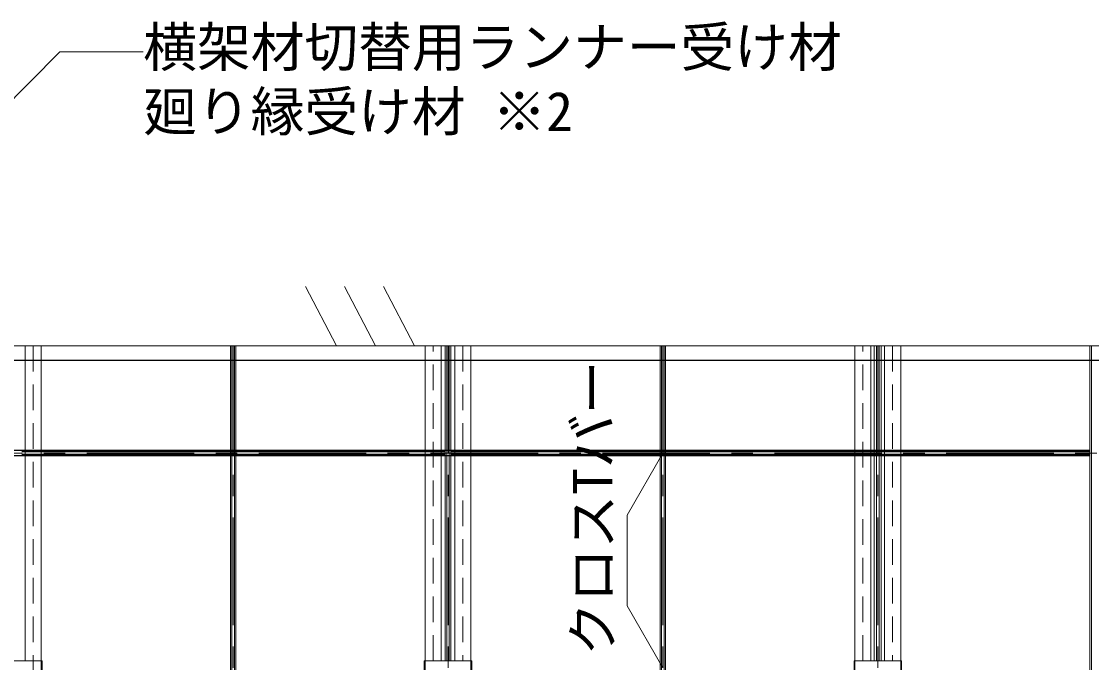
# Model space of a CAD drawing. Units: millimetres, scale not verified. Extents: x -11700 to 11700, y -342150 to 7650.
# Drawn here: x -6894 to -3906, y -3878 to -2087 of the extents above; entities that cross this region are included whole.
import ezdxf
from ezdxf.enums import TextEntityAlignment as Align

# ---------------------------------------------------------------- set-up
doc = ezdxf.new("R2010")
doc.units = ezdxf.units.MM
doc.header["$LTSCALE"] = 60
doc.linetypes.add('CHAIN1', pattern=[8, 5, -1, 1, -1])
doc.linetypes.add('DASHED1', pattern=[1.8, 1.2, -0.6])
for name, color, linetype, lineweight in [('9-0_中心線', 4, 'CHAIN1', 9), ('9-2_メイン・クロス', 3, 'Continuous', 18), ('9-3_メインクロス', 2, 'Continuous', 25), ('9-6_文字', 7, 'Continuous', 18), ('9-9_躯体他', 4, 'Continuous', 9), ('9-B_補強金具・金具・', 3, 'Continuous', 18)]:
    doc.layers.add(name, color=color, linetype=linetype, lineweight=lineweight)
doc.styles.add('ＭＳ ゴシック', font='')
doc.styles.get('ＭＳ ゴシック').set_extended_font_data('MS Gothic')

msp = doc.modelspace()

# ---------------------------------------------------------------- linework, layer by layer
at = {"layer": '9-0_中心線', "linetype": 'DASHED1'}
for p, q in [((-6861.18, -2993.49), (-6861.18, -5393.49)), ((-5744.18, -3873.49), (-5744.18, -2993.49)), ((-5661.18, -2993.49), (-5661.18, -3873.49)), ((-4544.18, -3873.49), (-4544.18, -2993.49)), ((-4461.18, -2993.49), (-4461.18, -3873.49))]:
    msp.add_line(p, q, dxfattribs=at)
at = {"layer": '9-0_中心線'}
for p, q in [((-6302.68, -2993.49), (-6302.68, -5393.49)), ((-5702.68, -2993.49), (-5702.68, -5393.49)), ((-5102.68, -2993.49), (-5102.68, -5393.49)), ((-4502.68, -2993.49), (-4502.68, -5393.49)), ((-1611.37, -3293.49), (-10052.68, -3293.49))]:
    msp.add_line(p, q, dxfattribs=at)
at = {"layer": '9-2_メイン・クロス'}
for p, q in [((-6883.68, -2993.49), (-6883.68, -3873.49)), ((-6838.68, -2993.49), (-6838.68, -5393.49)), ((-6310.18, -2993.49), (-6310.18, -5393.49)), ((-6306.18, -2993.49), (-6306.18, -5393.49)), ((-6299.18, -2993.49), (-6299.18, -5393.49)), ((-6295.18, -2993.49), (-6295.18, -5393.49)), ((-5766.68, -2993.49), (-5766.68, -3873.49)), ((-5721.68, -2993.49), (-5721.68, -3873.49)), ((-5710.18, -2993.49), (-5710.18, -3873.49)), ((-5706.18, -2993.49), (-5706.18, -3873.49)), ((-5699.18, -2993.49), (-5699.18, -3873.49)), ((-5695.18, -2993.49), (-5695.18, -3873.49)), ((-5683.68, -2993.49), (-5683.68, -3873.49)), ((-5638.68, -2993.49), (-5638.68, -3903.49)), ((-5110.18, -2993.49), (-5110.18, -5393.49)), ((-5106.18, -2993.49), (-5106.18, -5393.49)), ((-5099.18, -2993.49), (-5099.18, -5393.49)), ((-5095.18, -2993.49), (-5095.18, -5393.49)), ((-4566.68, -2993.49), (-4566.68, -3873.49)), ((-4521.68, -2993.49), (-4521.68, -3873.49)), ((-4512.68, -2993.49), (-4512.68, -3873.49)), ((-4506.18, -2993.49), (-4506.18, -3873.49)), ((-4499.18, -2993.49), (-4499.18, -3873.49)), ((-4492.68, -2993.49), (-4492.68, -3873.49)), ((-4483.68, -2993.49), (-4483.68, -3873.49)), ((-4438.68, -2993.49), (-4438.68, -3903.49)), ((-3910.18, -2993.49), (-3910.18, -5393.49)), ((-3906.18, -2993.49), (-3906.18, -5393.49))]:
    msp.add_line(p, q, dxfattribs=at)
at = {"layer": '9-3_メインクロス'}
for p, q in [((-7602.68, -3033.49), (-1611.37, -3033.49)), ((-3910.18, -3285.99), (-7602.68, -3285.99)), ((-3910.18, -3300.99), (-7602.68, -3300.99)), ((-5712.68, -3289.99), (-6892.68, -3289.99)), ((-5712.68, -3296.99), (-6892.68, -3296.99)), ((-3910.18, -3289.99), (-5692.68, -3289.99)), ((-3910.18, -3296.99), (-5692.68, -3296.99))]:
    msp.add_line(p, q, dxfattribs=at)
at = {"layer": '9-6_文字'}
for p, q in [((-6786.52, -2171.68), (-6786.39, -2171.68)), ((-5102.68, -3893.49), (-5202.68, -3720.28))]:
    msp.add_line(p, q, dxfattribs=at)
for points in [[(-7622.11, -3017.14), (-6786.52, -2171.68), (-6553.74, -2171.68)], [(-5102.68, -3293.49), (-5202.68, -3466.7), (-5202.68, -3720.28)]]:
    msp.add_lwpolyline(points, dxfattribs=at)
at = {"layer": '9-9_躯体他'}
for p, q in [((-6100.7, -2828.15), (-6014.01, -2993.49)), ((-5991.99, -2828.15), (-5905.3, -2993.49)), ((-5883.28, -2828.15), (-5796.59, -2993.49)), ((-7652.68, -2993.49), (-1611.37, -2993.49))]:
    msp.add_line(p, q, dxfattribs=at)
at = {"layer": '9-B_補強金具・金具・'}
for p, q in [((-6968.98, -3873.49), (-6836.38, -3873.49)), ((-5768.98, -3873.49), (-5636.38, -3873.49)), ((-5768.98, -3920.49), (-5768.98, -3873.49)), ((-4568.98, -3873.49), (-4436.38, -3873.49)), ((-4568.98, -3920.49), (-4568.98, -3873.49))]:
    msp.add_line(p, q, dxfattribs=at)
at = {"layer": '9-B_補強金具・金具・', "linetype": 'DASHED1'}
for p, q in [((-6838.68, -3920.49), (-6838.68, -3873.49)), ((-5766.68, -3920.49), (-5766.68, -3873.49)), ((-4566.68, -3920.49), (-4566.68, -3873.49))]:
    msp.add_line(p, q, dxfattribs=at)
at = {"layer": '9-B_補強金具・金具・'}
for points in [[(-6968.98, -3920.49), (-6836.38, -3920.49), (-6836.38, -3873.49)], [(-5768.98, -3920.49), (-5636.38, -3920.49), (-5636.38, -3873.49)], [(-4568.98, -3920.49), (-4436.38, -3920.49), (-4436.38, -3873.49)]]:
    msp.add_lwpolyline(points, dxfattribs=at)

# ---------------------------------------------------------------- texts
at = {"layer": '9-6_文字', "style": 'ＭＳ ゴシック'}
for s, p in [('横架材切替用ランナー受け材', (-6553.74, -2246.68)), ('廻り縁受け材 ※2', (-6553.74, -2426.68))]:
    msp.add_text(s, height=110, dxfattribs=at).set_placement(p, align=Align.BOTTOM_LEFT)
msp.add_text('クロスTバー', height=110, rotation=90, dxfattribs=at).set_placement((-5211.03, -3859.79), align=Align.BOTTOM_LEFT)

doc.saveas('drawing.dxf')
